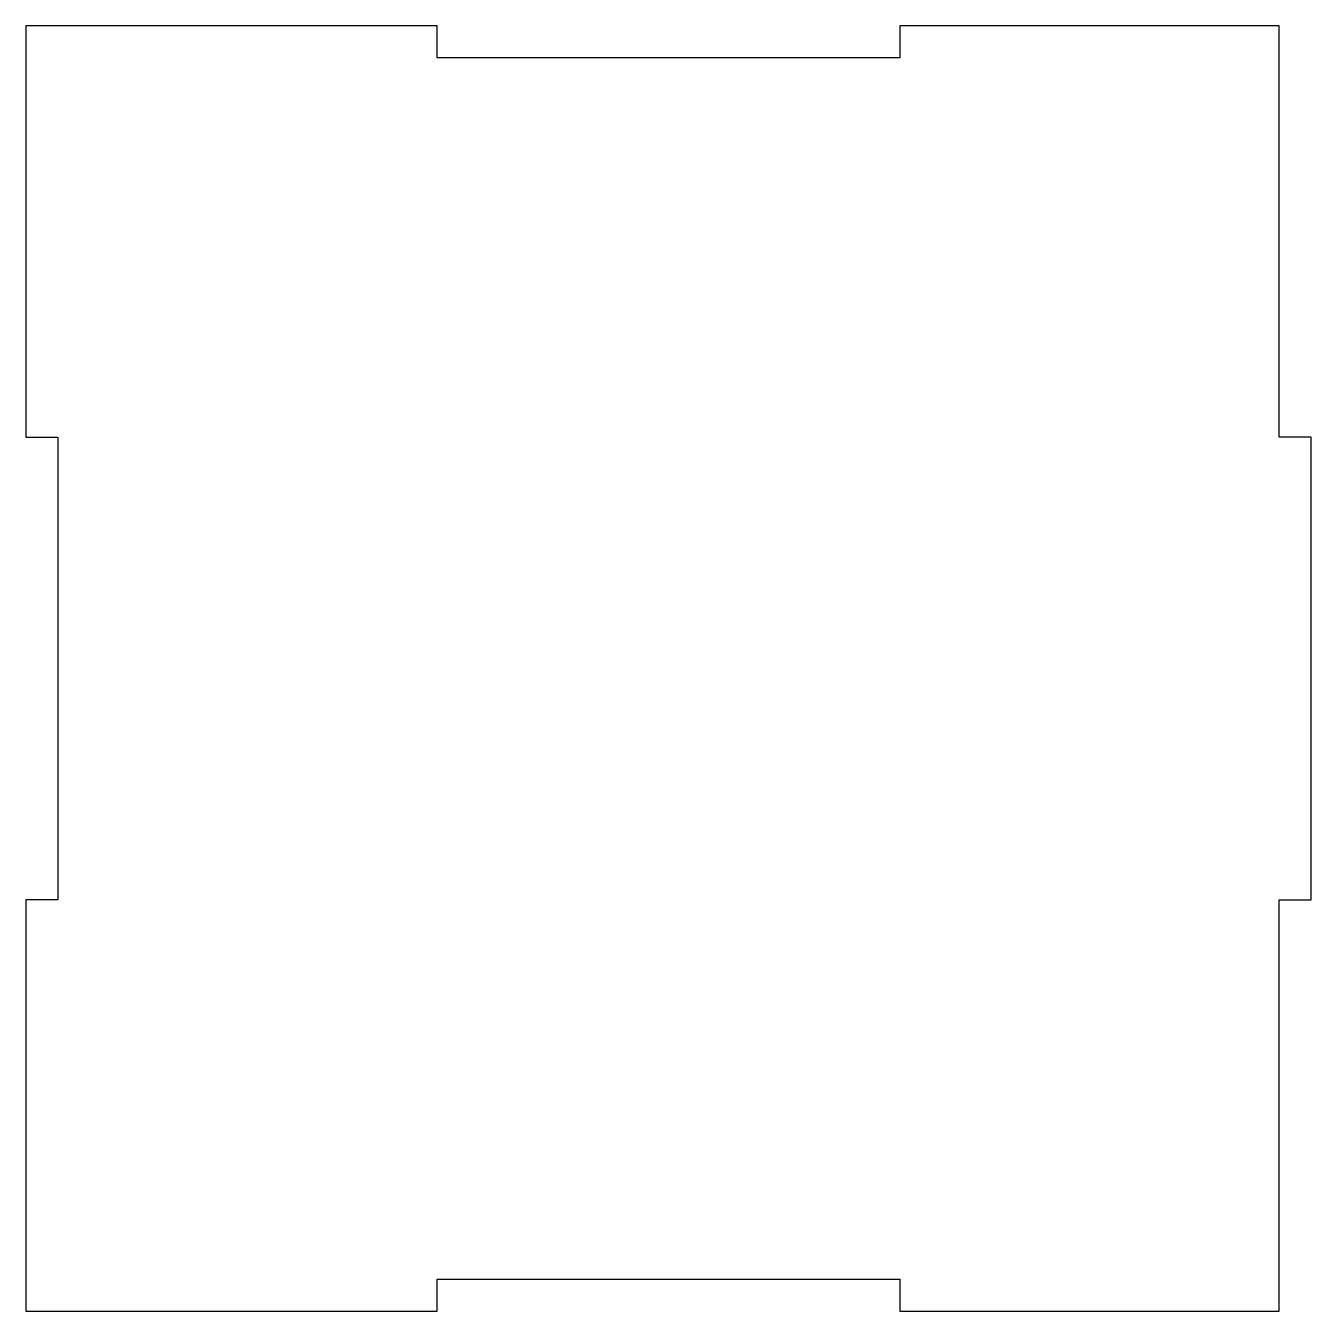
# Model space of a CAD drawing. Header units: millimetres. Extents: x -100 to 100, y -100 to 100.
import ezdxf

# ---------------------------------------------------------------- set-up
doc = ezdxf.new("R2010")
doc.units = ezdxf.units.MM

msp = doc.modelspace()

# ---------------------------------------------------------------- linework, layer by layer
at = {"color": 7, "linetype": 'Continuous', "lineweight": 25}
for p, q in [((-36, 100), (-100, 100)), ((-100, 100), (-100, 36)), ((-36, 95), (-36, 100)), ((36, 100), (36, 95)), ((95, 100), (36, 100)), ((95, 36), (95, 100)), ((36, 95), (-36, 95)), ((-100, 36), (-95, 36)), ((-95, 36), (-95, -36)), ((100, 36), (95, 36)), ((100, -36), (100, 36)), ((-100, -36), (-100, -100)), ((-95, -36), (-100, -36)), ((95, -36), (100, -36)), ((95, -100), (95, -36)), ((-36, -95), (36, -95)), ((-36, -100), (-36, -95)), ((36, -95), (36, -100)), ((-100, -100), (-36, -100)), ((36, -100), (95, -100))]:
    msp.add_line(p, q, dxfattribs=at)

doc.saveas('drawing.dxf')
